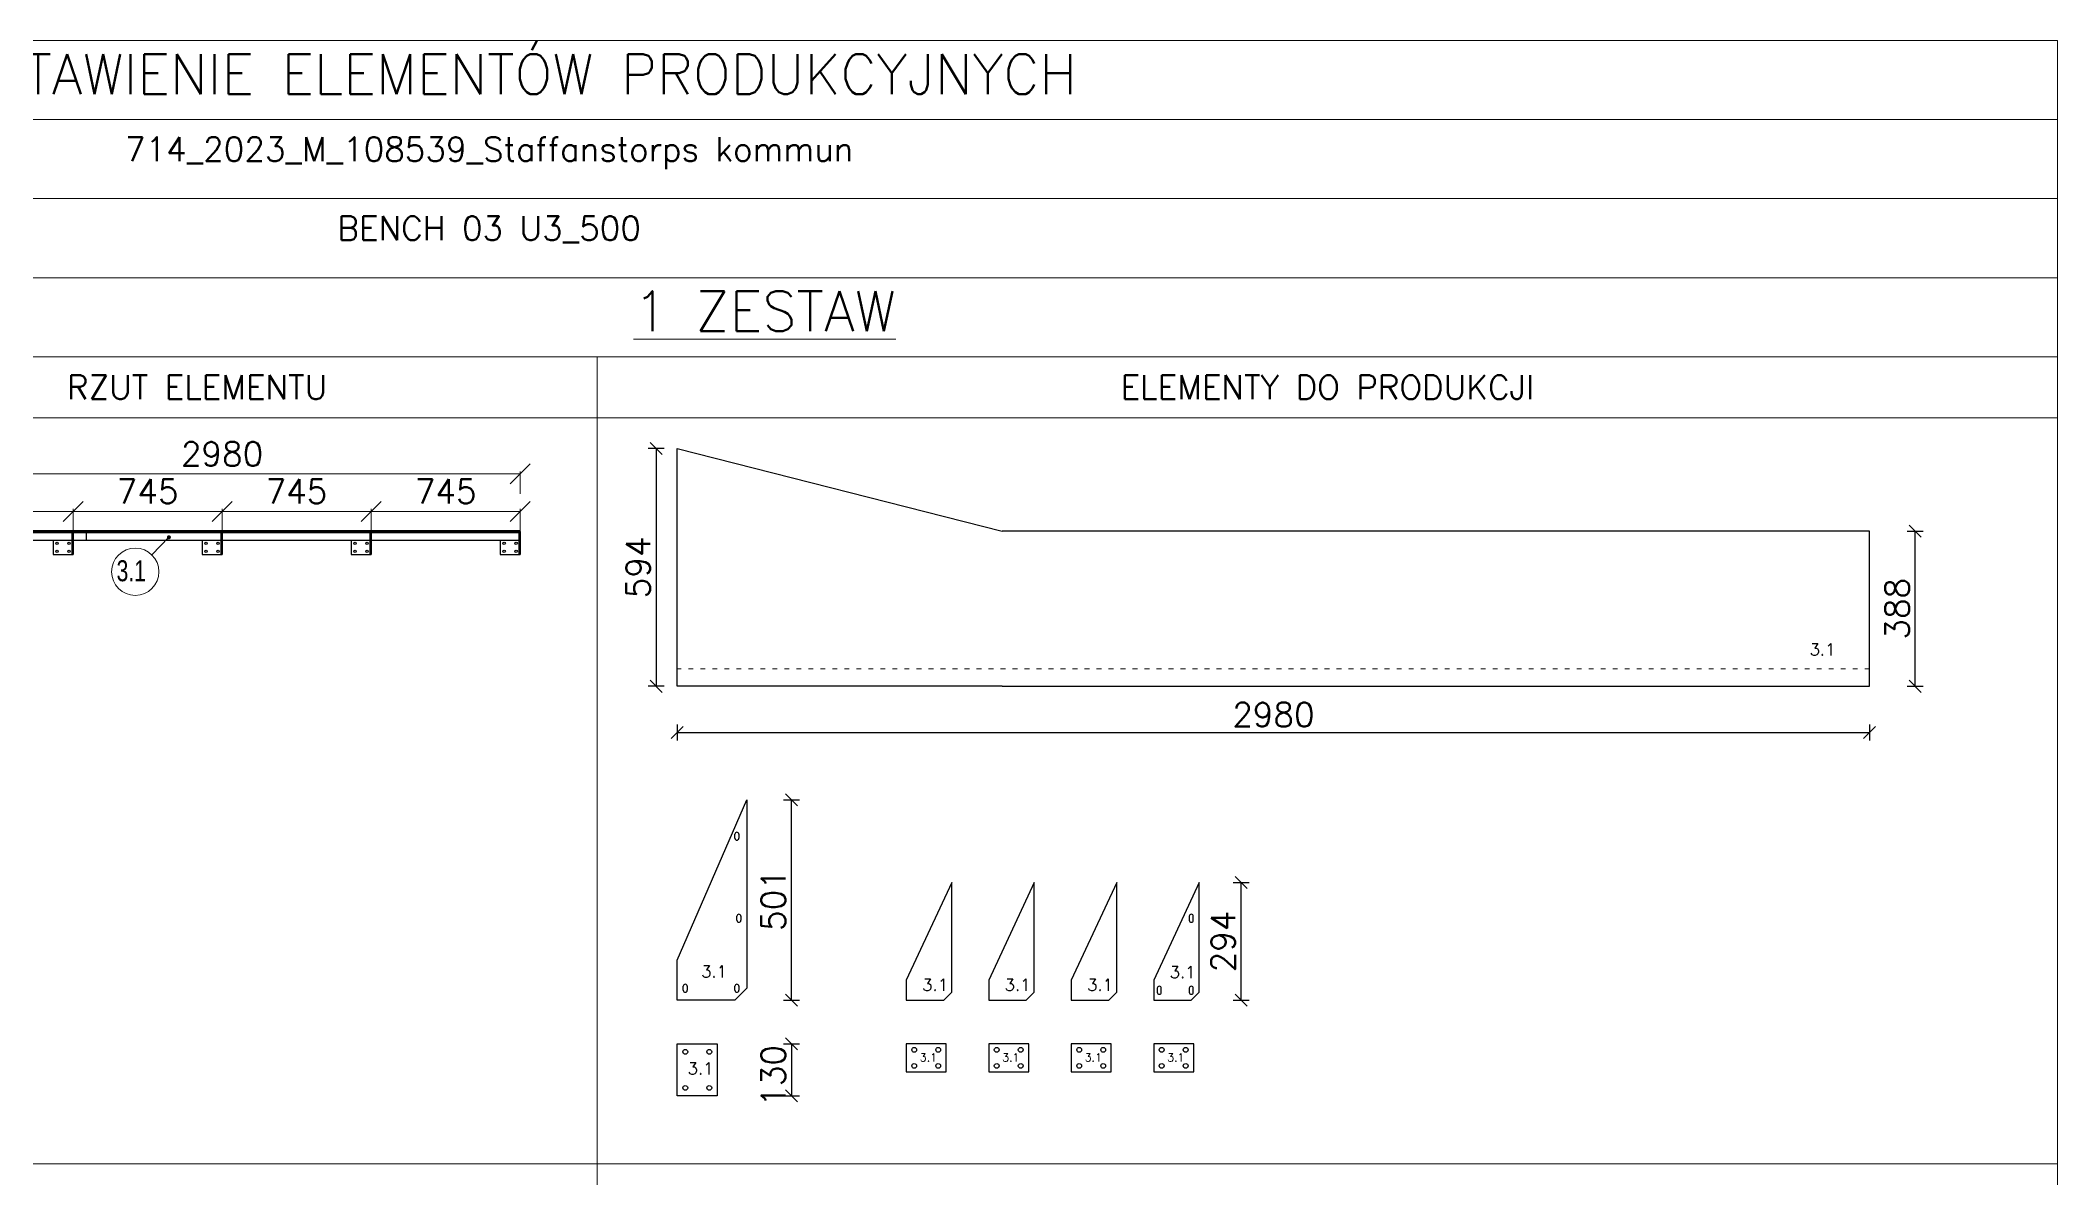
# Model space of a CAD drawing. Header units: millimetres. Extents: x 5046 to 103012, y -15969 to 47766.
# Drawn here: x 89515 to 94557, y 20862 to 23703 of the extents above; entities that cross this region are included whole.
import ezdxf

# ---------------------------------------------------------------- set-up
doc = ezdxf.new("R2010")
doc.units = ezdxf.units.MM
doc.linetypes.add('ACAD_ISO03W100', pattern=[30, 12, -18])
doc.layers.get('0').update_dxf_attribs({"lineweight": 0})
doc.layers.get('Defpoints').update_dxf_attribs({"lineweight": 0})
for name, color, linetype, lineweight in [('DIM', 3, 'Continuous', 0), ('Pomocnicze', 252, 'Continuous', 0), ('TEXT', 2, 'Continuous', 0)]:
    doc.layers.add(name, color=color, linetype=linetype, lineweight=lineweight)
doc.styles.add('Opisy 1-20', font='simplex.shx', dxfattribs={"height": 100})
doc.styles.add('Skala 1-20', font='simplex.shx', dxfattribs={"height": 60})
doc.styles.add('Skala 1-50', font='simplex.shx', dxfattribs={"height": 120})
doc.styles.add('SLDTEXTSTYLE1', font='TXT', dxfattribs={"width": 0.75})
doc.dimstyles.new('Skala 1-20', dxfattribs={"dimtxt": 6, "dimasz": 30, "dimexe": 20, "dimexo": 0.625, "dimgap": 15, "dimtad": 1, "dimdec": 0, "dimtxsty": 'Skala 1-20', "dimblk": 'OBLIQUE', "dimcen": 2.5, "dimadec": 0, "dimazin": 0, "dimtfac": 1, "dimtdec": 0, "dimtmove": 0, "dimatfit": 3, "dimldrblk": 'OBLIQUE', "dimfxl": 20, "dimfxlon": 1, "dimarcsym": 0})
doc.dimstyles.new('Skala 1-50', dxfattribs={"dimtxt": 12, "dimasz": 100, "dimexe": 12.5, "dimexo": 0.625, "dimgap": 40, "dimtad": 1, "dimdec": 0, "dimtxsty": 'Skala 1-50', "dimblk": 'OBLIQUE', "dimcen": 2.5, "dimadec": 0, "dimazin": 0, "dimtfac": 1, "dimtdec": 0, "dimtmove": 0, "dimatfit": 3, "dimldrblk": 'OBLIQUE', "dimfxl": 100, "dimfxlon": 1, "dimarcsym": 0})

# ---------------------------------------------------------------- blocks, each defined once
blk = doc.blocks.new('_Oblique')
at = {"color": 0, "linetype": 'ByBlock', "lineweight": -2}
blk.add_line((-0.5, -0.5), (0.5, 0.5), dxfattribs=at)
blk = doc.blocks.new('*D3348')
at = {"layer": 'Defpoints', "color": 0}
for p in [(645, 145), (-100, 44), (645, 44)]:
    blk.add_point(p, dxfattribs=at)
at = {"layer": 'DIM', "color": 0, "lineweight": -2}
for p, q in [((-100, 45), (-100, 157)), ((-100, 145), (645, 145)), ((645, 45), (645, 157))]:
    blk.add_line(p, q, dxfattribs=at)
at = {"layer": 'DIM', "color": 0, "linetype": 'ByBlock', "lineweight": -2, "xscale": 100, "yscale": 100, "zscale": 100, "rotation": 180}
blk.add_blockref('_Oblique', (-100, 145), dxfattribs=at)
at = {"layer": 'DIM', "color": 0, "linetype": 'ByBlock', "lineweight": -2, "xscale": 100, "yscale": 100, "zscale": 100}
blk.add_blockref('_Oblique', (645, 145), dxfattribs=at)
at = {"layer": 'DIM', "color": 0, "insert": (272, 245), "char_height": 120, "attachment_point": 5, "style": 'Skala 1-50'}
blk.add_mtext('745', dxfattribs=at)
blk = doc.blocks.new('*D3349')
at = {"layer": 'Defpoints', "color": 0}
for p in [(1390, 145), (645, 45), (1390, 31)]:
    blk.add_point(p, dxfattribs=at)
at = {"layer": 'DIM', "color": 0, "lineweight": -2}
for p, q in [((645, 45), (645, 157)), ((645, 145), (1390, 145)), ((1390, 45), (1390, 157))]:
    blk.add_line(p, q, dxfattribs=at)
at = {"layer": 'DIM', "color": 0, "linetype": 'ByBlock', "lineweight": -2, "xscale": 100, "yscale": 100, "zscale": 100, "rotation": 180}
blk.add_blockref('_Oblique', (645, 145), dxfattribs=at)
at = {"layer": 'DIM', "color": 0, "linetype": 'ByBlock', "lineweight": -2, "xscale": 100, "yscale": 100, "zscale": 100}
blk.add_blockref('_Oblique', (1390, 145), dxfattribs=at)
at = {"layer": 'DIM', "color": 0, "insert": (1018, 245), "char_height": 120, "attachment_point": 5, "style": 'Skala 1-50'}
blk.add_mtext('745', dxfattribs=at)
blk = doc.blocks.new('*D3350')
at = {"layer": 'Defpoints', "color": 0}
for p in [(2135, 145), (1390, 21), (2135, 21)]:
    blk.add_point(p, dxfattribs=at)
at = {"layer": 'DIM', "color": 0, "lineweight": -2}
for p, q in [((1390, 45), (1390, 157)), ((1390, 145), (2135, 145)), ((2135, 45), (2135, 157))]:
    blk.add_line(p, q, dxfattribs=at)
at = {"layer": 'DIM', "color": 0, "linetype": 'ByBlock', "lineweight": -2, "xscale": 100, "yscale": 100, "zscale": 100, "rotation": 180}
blk.add_blockref('_Oblique', (1390, 145), dxfattribs=at)
at = {"layer": 'DIM', "color": 0, "linetype": 'ByBlock', "lineweight": -2, "xscale": 100, "yscale": 100, "zscale": 100}
blk.add_blockref('_Oblique', (2135, 145), dxfattribs=at)
at = {"layer": 'DIM', "color": 0, "insert": (1762, 245), "char_height": 120, "attachment_point": 5, "style": 'Skala 1-50'}
blk.add_mtext('745', dxfattribs=at)
blk = doc.blocks.new('*D3351')
at = {"layer": 'Defpoints', "color": 0}
for p in [(2880, 145), (2135, 21), (2880, 21)]:
    blk.add_point(p, dxfattribs=at)
at = {"layer": 'DIM', "color": 0, "lineweight": -2}
for p, q in [((2135, 45), (2135, 157)), ((2135, 145), (2880, 145)), ((2880, 45), (2880, 157))]:
    blk.add_line(p, q, dxfattribs=at)
at = {"layer": 'DIM', "color": 0, "linetype": 'ByBlock', "lineweight": -2, "xscale": 100, "yscale": 100, "zscale": 100, "rotation": 180}
blk.add_blockref('_Oblique', (2135, 145), dxfattribs=at)
at = {"layer": 'DIM', "color": 0, "linetype": 'ByBlock', "lineweight": -2, "xscale": 100, "yscale": 100, "zscale": 100}
blk.add_blockref('_Oblique', (2880, 145), dxfattribs=at)
at = {"layer": 'DIM', "color": 0, "insert": (2508, 245), "char_height": 120, "attachment_point": 5, "style": 'Skala 1-50'}
blk.add_mtext('745', dxfattribs=at)
blk = doc.blocks.new('*D3352')
at = {"layer": 'Defpoints', "color": 0}
for p in [(-100, 332), (-100, 27), (2880, 21)]:
    blk.add_point(p, dxfattribs=at)
at = {"layer": 'DIM', "color": 0, "lineweight": -2}
for p, q in [((-100, 232), (-100, 344)), ((2880, 332), (-100, 332)), ((2880, 232), (2880, 344))]:
    blk.add_line(p, q, dxfattribs=at)
at = {"layer": 'DIM', "color": 0, "linetype": 'ByBlock', "lineweight": -2, "xscale": 100, "yscale": 100, "zscale": 100, "rotation": 180}
blk.add_blockref('_Oblique', (-100, 332), dxfattribs=at)
at = {"layer": 'DIM', "color": 0, "linetype": 'ByBlock', "lineweight": -2, "xscale": 100, "yscale": 100, "zscale": 100}
blk.add_blockref('_Oblique', (2880, 332), dxfattribs=at)
at = {"layer": 'DIM', "color": 0, "insert": (1390, 432), "char_height": 120, "attachment_point": 5, "style": 'Skala 1-50'}
blk.add_mtext('2980', dxfattribs=at)
blk = doc.blocks.new('SW_NOTE_0')
at = {"color": 0, "linetype": 'Continuous', "lineweight": 0}
blk.add_circle((-2.75, -2.82), 3.94, dxfattribs=at)
at = {"color": 0, "linetype": 'Continuous', "lineweight": 0, "insert": (-5.86, -0.9), "char_height": 3.5, "attachment_point": 1, "style": 'SLDTEXTSTYLE1'}
blk.add_mtext('3.1', dxfattribs=at)
blk = doc.blocks.new('_Dot')
at = {"color": 0, "linetype": 'ByBlock', "lineweight": -2}
blk.add_line((-0.5, 0), (-1, 0), dxfattribs=at)
at = {"color": 0, "linetype": 'ByBlock', "const_width": 0.5}
blk.add_lwpolyline([(-0.25, 0, 1), (0.25, 0, 1)], format="xyb", close=True, dxfattribs=at)
blk = doc.blocks.new('*D3403')
at = {"layer": 'Defpoints', "color": 0}
for p in [(94087, 22477), (94201.1, 22477), (94087, 22089.5)]:
    blk.add_point(p, dxfattribs=at)
at = {"layer": 'DIM', "color": 0, "lineweight": -2}
for p, q in [((94181.1, 22477), (94221.1, 22477)), ((94201.1, 22089.5), (94201.1, 22477)), ((94181.1, 22089.5), (94221.1, 22089.5))]:
    blk.add_line(p, q, dxfattribs=at)
at = {"layer": 'DIM', "color": 0, "linetype": 'ByBlock', "lineweight": -2, "xscale": 30, "yscale": 30, "zscale": 30}
for p, rotation in [((94201.1, 22477), 90), ((94201.1, 22089.5), 270)]:
    blk.add_blockref('_Oblique', p, dxfattribs=dict(at, rotation=rotation))
at = {"layer": 'DIM', "color": 0, "insert": (94156.1, 22283.3), "char_height": 60, "attachment_point": 5, "rotation": 90, "style": 'Skala 1-20'}
blk.add_mtext('388', dxfattribs=at)
blk = doc.blocks.new('*D3404')
at = {"layer": 'Defpoints', "color": 0}
for p in [(91107, 22683.9), (91054.1, 22089.5), (91107, 22089.5)]:
    blk.add_point(p, dxfattribs=at)
at = {"layer": 'DIM', "color": 0, "lineweight": -2}
for p, q in [((91074.1, 22683.9), (91034.1, 22683.9)), ((91054.1, 22683.9), (91054.1, 22089.5)), ((91074.1, 22089.5), (91034.1, 22089.5))]:
    blk.add_line(p, q, dxfattribs=at)
at = {"layer": 'DIM', "color": 0, "linetype": 'ByBlock', "lineweight": -2, "xscale": 30, "yscale": 30, "zscale": 30}
for p, rotation in [((91054.1, 22683.9), 90), ((91054.1, 22089.5), 270)]:
    blk.add_blockref('_Oblique', p, dxfattribs=dict(at, rotation=rotation))
at = {"layer": 'DIM', "color": 0, "insert": (91009.1, 22386.7), "char_height": 60, "attachment_point": 5, "rotation": 90, "style": 'Skala 1-20'}
blk.add_mtext('594', dxfattribs=at)
blk = doc.blocks.new('*D3405')
at = {"layer": 'Defpoints', "color": 0}
for p in [(91107, 22089.5), (94087, 22089.5), (94087, 21973.8)]:
    blk.add_point(p, dxfattribs=at)
at = {"layer": 'DIM', "color": 0, "lineweight": -2}
for p, q in [((91107, 21993.8), (91107, 21953.8)), ((94087, 21993.8), (94087, 21953.8)), ((91107, 21973.8), (94087, 21973.8))]:
    blk.add_line(p, q, dxfattribs=at)
at = {"layer": 'DIM', "color": 0, "linetype": 'ByBlock', "lineweight": -2, "xscale": 30, "yscale": 30, "zscale": 30, "rotation": 180}
blk.add_blockref('_Oblique', (91107, 21973.8), dxfattribs=at)
at = {"layer": 'DIM', "color": 0, "linetype": 'ByBlock', "lineweight": -2, "xscale": 30, "yscale": 30, "zscale": 30}
blk.add_blockref('_Oblique', (94087, 21973.8), dxfattribs=at)
at = {"layer": 'DIM', "color": 0, "insert": (92597, 22018.8), "char_height": 60, "attachment_point": 5, "style": 'Skala 1-20'}
blk.add_mtext('2980', dxfattribs=at)
blk = doc.blocks.new('*D3421')
at = {"layer": 'Defpoints', "color": 0}
for p in [(91281, 21805.8), (91392.1, 21805.8), (91251, 21305)]:
    blk.add_point(p, dxfattribs=at)
at = {"layer": 'DIM', "color": 0, "lineweight": -2}
for p, q in [((91372.1, 21805.8), (91412.1, 21805.8)), ((91392.1, 21305), (91392.1, 21805.8)), ((91372.1, 21305), (91412.1, 21305))]:
    blk.add_line(p, q, dxfattribs=at)
at = {"layer": 'DIM', "color": 0, "linetype": 'ByBlock', "lineweight": -2, "xscale": 30, "yscale": 30, "zscale": 30}
for p, rotation in [((91392.1, 21805.8), 90), ((91392.1, 21305), 270)]:
    blk.add_blockref('_Oblique', p, dxfattribs=dict(at, rotation=rotation))
at = {"layer": 'DIM', "color": 0, "insert": (91347.1, 21555.4), "char_height": 60, "attachment_point": 5, "rotation": 90, "style": 'Skala 1-20'}
blk.add_mtext('501', dxfattribs=at)
blk = doc.blocks.new('*D3422')
at = {"layer": 'Defpoints', "color": 0}
for p in [(92411.7, 21599), (92516.2, 21599), (92391.7, 21305)]:
    blk.add_point(p, dxfattribs=at)
at = {"layer": 'DIM', "color": 0, "lineweight": -2}
for p, q in [((92496.2, 21599), (92536.2, 21599)), ((92516.2, 21305), (92516.2, 21599)), ((92496.2, 21305), (92536.2, 21305))]:
    blk.add_line(p, q, dxfattribs=at)
at = {"layer": 'DIM', "color": 0, "linetype": 'ByBlock', "lineweight": -2, "xscale": 30, "yscale": 30, "zscale": 30}
for p, rotation in [((92516.2, 21599), 90), ((92516.2, 21305), 270)]:
    blk.add_blockref('_Oblique', p, dxfattribs=dict(at, rotation=rotation))
at = {"layer": 'DIM', "color": 0, "insert": (92471.2, 21452), "char_height": 60, "attachment_point": 5, "rotation": 90, "style": 'Skala 1-20'}
blk.add_mtext('294', dxfattribs=at)
blk = doc.blocks.new('*D3423')
at = {"layer": 'Defpoints', "color": 0}
for p in [(91207, 21196.2), (91207, 21066.2), (91392.1, 21066.2)]:
    blk.add_point(p, dxfattribs=at)
at = {"layer": 'DIM', "color": 0, "lineweight": -2}
for p, q in [((91372.1, 21196.2), (91412.1, 21196.2)), ((91392.1, 21196.2), (91392.1, 21066.2)), ((91372.1, 21066.2), (91412.1, 21066.2))]:
    blk.add_line(p, q, dxfattribs=at)
at = {"layer": 'DIM', "color": 0, "linetype": 'ByBlock', "lineweight": -2, "xscale": 30, "yscale": 30, "zscale": 30}
for p, rotation in [((91392.1, 21196.2), 90), ((91392.1, 21066.2), 270)]:
    blk.add_blockref('_Oblique', p, dxfattribs=dict(at, rotation=rotation))
at = {"layer": 'DIM', "color": 0, "insert": (91347.1, 21116.4), "char_height": 60, "attachment_point": 5, "rotation": 90, "style": 'Skala 1-20'}
blk.add_mtext('130', dxfattribs=at)
blk = doc.blocks.new('3.1')
at = {"color": 7, "linetype": 'Continuous', "lineweight": 25}
for p, q in [((-100, 50), (-100, 44)), ((-100, 50), (712, 50)), ((712, 44), (-100, 44)), ((-100, -130), (-100, 44)), ((-94, -130), (-94, 44)), ((-94, 39.5), (639, 39.5)), ((639, 0), (-94, 0)), ((-94, 0), (0, 0)), ((0, 0), (0, -130)), ((639, 0), (545, 0)), ((545, 0), (545, -70)), ((639, 44), (639, -70)), ((645, 44), (645, -70)), ((645, 39.5), (712, 39.5)), ((712, 0), (645, 0)), ((712, 44), (712, 50)), ((712, 50), (2880, 50)), ((712, 44), (2880, 44)), ((712, 44), (712, 39.5)), ((712, 0), (712, 39.5)), ((712, 39.5), (1384, 39.5)), ((1384, 0), (712, 0)), ((1290, 0), (1290, -70)), ((1384, 0), (1290, 0)), ((1384, 44), (1384, -70)), ((1390, 44), (1390, -70)), ((1390, 39.5), (2129, 39.5)), ((2129, 0), (1390, 0)), ((2035, 0), (2035, -70)), ((2129, 0), (2035, 0)), ((2129, 44), (2129, -70)), ((2135, 44), (2135, -70)), ((2135, 39.5), (2874, 39.5)), ((2874, 0), (2135, 0)), ((2780, 0), (2780, -70)), ((2874, 0), (2780, 0)), ((2874, 44), (2874, -70)), ((2880, 44), (2880, 50)), ((2880, 44), (2880, -70)), ((545, -70), (639, -70)), ((639, -70), (645, -70)), ((1290, -70), (1384, -70)), ((1384, -70), (1390, -70)), ((2035, -70), (2129, -70)), ((2129, -70), (2135, -70)), ((2780, -70), (2874, -70)), ((2874, -70), (2880, -70)), ((-94, -130), (-100, -130)), ((0, -130), (-94, -130))]:
    blk.add_line(p, q, dxfattribs=at)
at = {"color": 7, "linetype": 'Continuous', "lineweight": 0}
blk.add_line((1038.7, -72.3), (1124.1, 15.3), dxfattribs=at)
at = {"color": 7, "linetype": 'Continuous', "lineweight": 25}
for centre in [(-80, -20), (-20, -20), (565, -15), (565, -55), (625, -15), (625, -55), (1310, -15), (1310, -55), (1370, -15), (1370, -55), (2055, -15), (2055, -55), (2115, -15), (2115, -55), (2800, -15), (2800, -55), (2860, -15), (2860, -55), (-80, -110), (-20, -110)]:
    blk.add_circle(centre, 6, dxfattribs=at)
at = {"color": 7, "linetype": 'Continuous', "lineweight": 0, "xscale": 20.32000000000001, "yscale": 20.32, "zscale": 20, "rotation": 45.69671047161169}
blk.add_blockref('_Dot', (1124.1, 15.3, -318), dxfattribs=at)
at = {"color": 7, "linetype": 'Continuous', "lineweight": 0, "xscale": 30, "yscale": 30, "zscale": 30}
blk.add_blockref('SW_NOTE_0', (1038.7, -72.3), dxfattribs=at)
at = {"layer": 'DIM'}
for base, p1, p2, picture, middle in [((-100, 332), (2880, 21), (-100, 27.2), '*D3352', (1390, 432)), ((645, 144.7), (-100, 44), (645, 44), '*D3348', (272.5, 244.7)), ((1390, 144.7), (645, 44.7), (1390, 30.9), '*D3349', (1017.5, 244.7)), ((2135, 144.7), (1390, 21), (2135, 21), '*D3350', (1762.5, 244.7)), ((2880, 144.7), (2135, 21), (2880, 21), '*D3351', (2507.5, 244.7))]:
    dim = blk.add_linear_dim(base=base, p1=p1, p2=p2, dimstyle='Skala 1-50', dxfattribs=at)
    dim.commit()
    dim.dimension.update_dxf_attribs({"geometry": picture, "text_midpoint": middle})

msp = doc.modelspace()

# ---------------------------------------------------------------- linework, layer by layer
at = {"color": 7, "linetype": 'Continuous', "lineweight": 25}
for p, q in [((91107, 22683.9), (91919, 22477)), ((91107, 22089.5), (91107, 22683.9)), ((94087, 22477), (91919, 22477)), ((94087, 22089.5), (94087, 22477)), ((91919, 22089.5), (91107, 22089.5)), ((91919, 22089.5), (94087, 22089.5)), ((91107, 21405), (91281, 21805.8)), ((91281, 21805.8), (91281, 21335)), ((91251, 21710), (91251, 21720)), ((91261, 21720), (91261, 21710)), ((91793.3, 21599), (91679.3, 21355)), ((91793.3, 21325), (91793.3, 21599)), ((91999.4, 21599), (91885.4, 21355)), ((91999.4, 21325), (91999.4, 21599)), ((92205.6, 21599), (92091.6, 21355)), ((92205.6, 21325), (92205.6, 21599)), ((92411.7, 21599), (92297.7, 21355)), ((92411.7, 21325), (92411.7, 21599)), ((91256, 21505), (91256, 21515)), ((91266, 21515), (91266, 21505)), ((92386.7, 21515), (92386.7, 21505)), ((92396.7, 21505), (92396.7, 21515)), ((91107, 21305), (91107, 21405)), ((91121.9, 21330), (91121.9, 21340)), ((91131.9, 21340), (91131.9, 21330)), ((91251, 21330), (91251, 21340)), ((91281, 21335), (91251, 21305)), ((91261, 21340), (91261, 21330)), ((91679.3, 21355), (91679.3, 21305)), ((91885.4, 21355), (91885.4, 21305)), ((92091.6, 21355), (92091.6, 21305)), ((92297.7, 21355), (92297.7, 21305)), ((92306.7, 21335), (92306.7, 21325)), ((92316.7, 21325), (92316.7, 21335)), ((92386.7, 21335), (92386.7, 21325)), ((92396.7, 21325), (92396.7, 21335)), ((91251, 21305), (91107, 21305)), ((91679.3, 21305), (91773.3, 21305)), ((91773.3, 21305), (91793.3, 21325)), ((91885.4, 21305), (91979.4, 21305)), ((91979.4, 21305), (91999.4, 21325)), ((92091.6, 21305), (92185.6, 21305)), ((92185.6, 21305), (92205.6, 21325)), ((92297.7, 21305), (92391.7, 21305)), ((92391.7, 21305), (92411.7, 21325)), ((91107, 21066.2), (91107, 21196.2)), ((91107, 21196.2), (91207, 21196.2)), ((91207, 21196.2), (91207, 21066.2)), ((91779.3, 21196.2), (91679.3, 21196.2)), ((91679.3, 21196.2), (91679.3, 21126.2)), ((91779.3, 21126.2), (91779.3, 21196.2)), ((91985.4, 21196.2), (91885.4, 21196.2)), ((91885.4, 21196.2), (91885.4, 21126.2)), ((91985.4, 21126.2), (91985.4, 21196.2)), ((92191.6, 21196.2), (92091.6, 21196.2)), ((92091.6, 21196.2), (92091.6, 21126.2)), ((92191.6, 21126.2), (92191.6, 21196.2)), ((92397.7, 21196.2), (92297.7, 21196.2)), ((92297.7, 21196.2), (92297.7, 21126.2)), ((92397.7, 21126.2), (92397.7, 21196.2)), ((91679.3, 21126.2), (91779.3, 21126.2)), ((91885.4, 21126.2), (91985.4, 21126.2)), ((92091.6, 21126.2), (92191.6, 21126.2)), ((92297.7, 21126.2), (92397.7, 21126.2)), ((91207, 21066.2), (91107, 21066.2))]:
    msp.add_line(p, q, dxfattribs=at)
for centre in [(91127, 21176.2), (91187, 21176.2), (91699.3, 21181.2), (91759.3, 21181.2), (91905.4, 21181.2), (91965.4, 21181.2), (92111.6, 21181.2), (92171.6, 21181.2), (92317.7, 21181.2), (92377.7, 21181.2), (91699.3, 21141.2), (91759.3, 21141.2), (91905.4, 21141.2), (91965.4, 21141.2), (92111.6, 21141.2), (92171.6, 21141.2), (92317.7, 21141.2), (92377.7, 21141.2), (91127, 21086.2), (91187, 21086.2)]:
    msp.add_circle(centre, 6, dxfattribs=at)
for centre, start, end in [((91256, 21720), 0, 180), ((91256, 21710), 180, 0), ((91261, 21515), 0, 180), ((91261, 21505), 180, 0), ((92391.7, 21515), 0, 180), ((92391.7, 21505), 180, 0), ((91126.9, 21340), 0, 180), ((91126.9, 21330), 180, 0), ((91256, 21340), 0, 180), ((91256, 21330), 180, 0), ((92311.7, 21335), 0, 180), ((92391.7, 21335), 0, 180), ((92311.7, 21325), 180, 0), ((92391.7, 21325), 180, 0)]:
    msp.add_arc(centre, 5, start, end, dxfattribs=at)
at = {"layer": 'Pomocnicze'}
for p, q in [((94557, 23505.8), (86871.6, 23505.8)), ((94557, 23308.1), (86871.6, 23308.1)), ((94557, 23110.5), (86871.6, 23110.5)), ((94557, 22912.9), (86871.6, 22912.9)), ((90907, 22912.9), (90907, 18062)), ((94557, 22760.5), (86871.6, 22760.5)), ((94557, 20896.3), (86871.6, 20896.3))]:
    msp.add_line(p, q, dxfattribs=at)
at = {"layer": 'Pomocnicze', "linetype": 'ACAD_ISO03W100'}
msp.add_line((94087, 22133.3), (91107, 22133.3), dxfattribs=at)
at = {"layer": 'Pomocnicze'}
msp.add_lwpolyline([(86871.6, 23703.4), (86871.6, 18062), (94557, 18062), (94557, 23703.4)], close=True, dxfattribs=at)

# ---------------------------------------------------------------- block references
at = {"xscale": 0.5, "yscale": 0.5, "zscale": 0.5}
msp.add_blockref('3.1', (89274.3, 22454.2), dxfattribs=at)

# ---------------------------------------------------------------- texts
at = {"layer": 'TEXT', "attachment_point": 1}
for s, insert, char_height, width, style in [('\\pxqc;ZESTAWIENIE ELEMENTÓW PRODUKCYJNYCH', (86871.6, 23669.3), 100, 7585.376, 'Opisy 1-20'), ('\\pxqc;714_2023_M_108539_Staffanstorps kommun', (88194.5, 23461.6), 60, 4884.84, 'Skala 1-20'), ('\\pxqc;BENCH 03 U3_500', (88194.5, 23264), 60, 4884.84, 'Skala 1-20'), ('\\pxqc;RZUT ELEMENTU', (88907, 22866.7), 60, 2000, 'Skala 1-20'), ('\\pxqc;ELEMENTY DO PRODUKCJI', (90907, 22866.7), 60, 3650, 'Skala 1-20'), ('3.1', (93937.1, 22196.6), 30, 74.012, 'Skala 1-50'), ('3.1', (91166.8, 21392.3), 30, 74.012, 'Skala 1-50'), ('3.1', (92337.7, 21390.5), 30, 74.012, 'Skala 1-50'), ('3.1', (91719.3, 21358.6), 30, 74.012, 'Skala 1-50'), ('3.1', (91925.4, 21358.6), 30, 74.012, 'Skala 1-50'), ('3.1', (92131.6, 21358.6), 30, 74.012, 'Skala 1-50'), ('3.1', (91133, 21149.9), 30, 74.012, 'Skala 1-50'), ('3.1', (91713.1, 21172.4), 20, 74.012, 'Skala 1-50'), ('3.1', (91919.2, 21172.4), 20, 74.012, 'Skala 1-50'), ('3.1', (92125.4, 21172.4), 20, 74.012, 'Skala 1-50'), ('3.1', (92331.5, 21172.4), 20, 74.012, 'Skala 1-50')]:
    msp.add_mtext(s, dxfattribs=dict(at, insert=insert, char_height=char_height, width=width, style=style))
at = {"layer": 'TEXT', "color": 1, "insert": (88194.5, 23077.2), "char_height": 100, "width": 6262.544, "attachment_point": 1, "style": 'Opisy 1-20'}
msp.add_mtext('\\pxqc;{\\L1 ZESTAW}', dxfattribs=at)

# ---------------------------------------------------------------- dimensions: what is measured, and where the dimension line sits
at = {"layer": 'DIM'}
for base, p1, p2, picture, middle in [((91054.1, 22089.5), (91107, 22683.9), (91107, 22089.5), '*D3404', (91009.1, 22386.7)), ((94201.0525, 22477.0223), (94087.0014, 22089.5123), (94087.0014, 22477.0223), '*D3403', (94156.0525, 22283.2673)), ((91392.1, 21805.8), (91251, 21305), (91281, 21805.8), '*D3421', (91347.1, 21555.4)), ((92516.2, 21599), (92391.7, 21305), (92411.7, 21599), '*D3422', (92471.2, 21452))]:
    dim = msp.add_linear_dim(base=base, p1=p1, p2=p2, angle=90, dimstyle='Skala 1-20', dxfattribs=at)
    dim.commit()
    dim.dimension.update_dxf_attribs({"geometry": picture, "text_midpoint": middle})
dim = msp.add_linear_dim(base=(94087, 21973.8), p1=(91107, 22089.5), p2=(94087, 22089.5), dimstyle='Skala 1-20', dxfattribs=at)
dim.commit()
dim.dimension.update_dxf_attribs({"geometry": '*D3405', "text_midpoint": (92597, 22018.8)})
dim = msp.add_linear_dim(base=(91392.1, 21066.2), p1=(91207, 21196.2), p2=(91207, 21066.2), angle=90, dimstyle='Skala 1-20', dxfattribs=at)
dim.commit()
dim.dimension.update_dxf_attribs({"geometry": '*D3423', "text_midpoint": (91392.1, 21116.4), "dimtype": 160})

doc.saveas('drawing.dxf')
